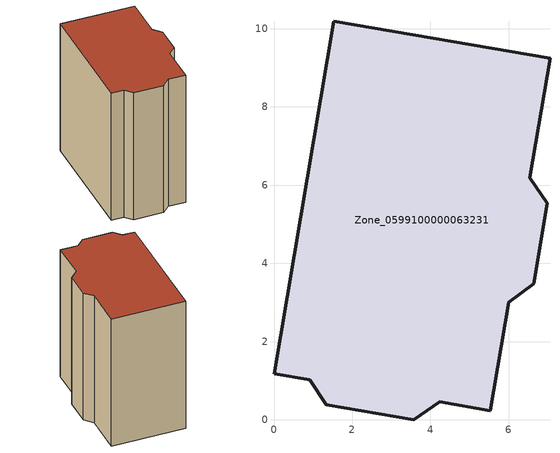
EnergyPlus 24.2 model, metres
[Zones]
Zone_0599100000063231
 floor ground (C_G): 6.99,5.53 6.64,3.48 6,3.01 5.53,0.23 4.24,0.46 3.58,0 1.34,0.38 0.91,1.02 0,1.18 1.53,10.19 7.06,9.24 6.54,6.19 z0
 wall outside (C_F): 0.91,1.02 1.34,0.38 3.58,0 4.24,0.46 5.53,0.23 6,3.01 6.64,3.48 6.99,5.53 6.54,6.19 7.06,9.24 1.53,10.19 0,1.18 0.91,1.02 z0:10.77
 roof outside (C_R): 6.54,6.19 7.06,9.24 1.53,10.19 0,1.18 0.91,1.02 1.34,0.38 3.58,0 4.24,0.46 5.53,0.23 6,3.01 6.64,3.48 6.99,5.53 z10.77
[BUILDING]
Pand.0599100000063231: North Axis=0; Terrain=City; Loads Convergence Tolerance Value=0.04; Temperature Convergence Tolerance Value=0.4; Solar Distribution=FullExterior; Maximum Number of Warmup Days=25; Minimum Number of Warmup Days=1
[Site:Location]
Rotterdam.The.Hague.AP_ZH_NLD Design_Conditions: Latitude=51.96; Longitude=4.45; Time Zone=1; Elevation=-4.5
[SITE:GROUNDTEMPERATURE:BUILDINGSURFACE]
18, 18, 18, 18, 18, 18, 18, 18, 18, 18, 18, 18
[MATERIAL] Thermal Absorptance=0.9; Solar Absorptance=0.7; Visible Absorptance=0.7
Name | Roughness | Thickness | Conductivity | Density | Specific Heat
G.TC.1946 | MediumSmooth | 0.15 | 1 | 540 | 1210
F.TC.1946 | Rough | 0.3 | 0.857143 | 1920 | 840
R.TC.1946 | MediumRough | 0.2 | 0.909091 | 1500 | 1000
[CONSTRUCTION]
C_G: G.TC.1946
C_F: F.TC.1946
C_R: R.TC.1946
[ZONE]
Zone_0599100000063231: Type=1; Multiplier=1; Ceiling Height=Autocalculate; Volume=Autocalculate; Floor Area=autocalculate; Part of Total Floor Area=Yes
[ZONEINFILTRATION:DESIGNFLOWRATE]
Infil_Zone_0599100000063231: Zone or ZoneList or Space or SpaceList=Zone_0599100000063231; Schedule=AlwaysOn; Design Flow Rate Calculation Method=Flow/Area; Flow Rate per Floor Area=0.003; Constant Term Coefficient=1; Temperature Term Coefficient=0; Velocity Term Coefficient=0; Velocity Squared Term Coefficient=0
[HVACTEMPLATE:ZONE:IDEALLOADSAIRSYSTEM]
Zone_0599100000063231: Maximum Heating Supply Air Temperature=50; Minimum Cooling Supply Air Temperature=13; Maximum Heating Supply Air Humidity Ratio=0.0156; Minimum Cooling Supply Air Humidity Ratio=0.0077; Heating Limit=NoLimit; Cooling Limit=NoLimit; Dehumidification Control Type=ConstantSensibleHeatRatio; Cooling Sensible Heat Ratio=0.7; Dehumidification Setpoint=60; Humidification Control Type=None; Humidification Setpoint=30; Outdoor Air Method=None; Outdoor Air Flow Rate per Person=0.00944; Outdoor Air Flow Rate per Zone Floor Area=0; Outdoor Air Flow Rate per Zone=0; Demand Controlled Ventilation Type=None; Outdoor Air Economizer Type=NoEconomizer; Heat Recovery Type=None; Sensible Heat Recovery Effectiveness=0.7; Latent Heat Recovery Effectiveness=0.65
[ZONECONTROL:THERMOSTAT]
ThermostatControl_Zone_0599100000063231: Zone or ZoneList=Zone_0599100000063231; Control Type Schedule=DualSetpointControlType; Control 1=Thermostat_Zone_0599100000063231; Temperature Difference Between Cutout And Setpoint=0
[THERMOSTATSETPOINT:DUALSETPOINT]
Thermostat_Zone_0599100000063231: Heating Setpoint Temperature Schedule=HeatingSetpoint_Zone_0599100000063231; Cooling Setpoint Temperature Schedule=CoolingSetpoint_Zone_0599100000063231
[SCHEDULE:COMPACT]
HeatingSetpoint_Zone_0599100000063231: Through: 12/31, For: AllDays, Until: 24:00, 21
CoolingSetpoint_Zone_0599100000063231: Through: 12/31, For: AllDays, Until: 24:00, 24
DualSetpointControlType: Through: 12/31, For: AllDays, Until: 24:00, 4
AlwaysOn: Through: 12/31, For: AllDays, Until: 24:00, 1
